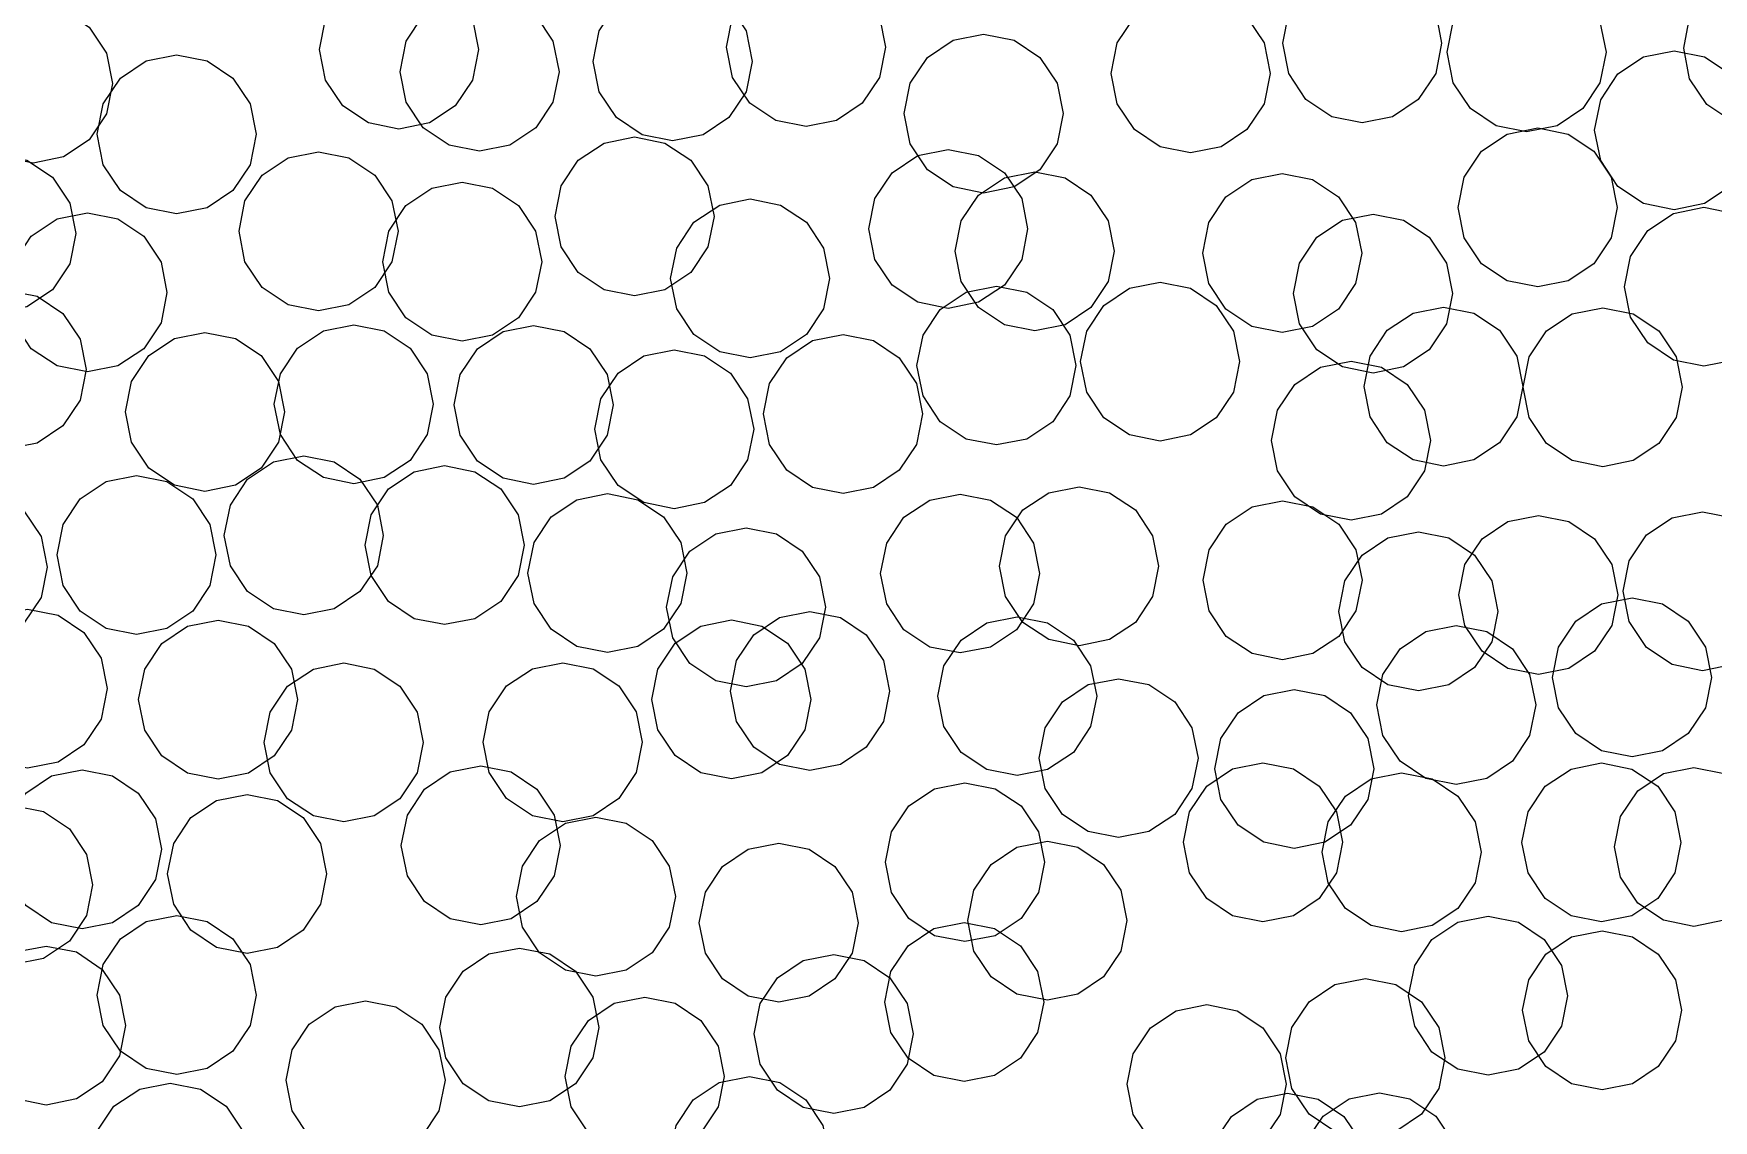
# Model space of a CAD drawing. Header units: millimetres. Extents: x -64 to 65, y -33 to 54.
# Drawn here: x -45.12 to -32.44, y 0.02 to 8.22 of the extents above; entities that cross this region are included whole.
import ezdxf

# ---------------------------------------------------------------- set-up
doc = ezdxf.new("R2010")
doc.units = ezdxf.units.MM

msp = doc.modelspace()

# ---------------------------------------------------------------- linework, layer by layer
for points in [[(-41.807, 7.87), (-41.937, 7.676), (-42.132, 7.546), (-42.362, 7.5), (-42.591, 7.546), (-42.786, 7.676), (-42.916, 7.87), (-42.962, 8.1), (-42.916, 8.33), (-42.786, 8.524), (-42.591, 8.654), (-42.362, 8.7), (-42.132, 8.654), (-41.937, 8.524), (-41.807, 8.33), (-41.762, 8.1), (-41.807, 7.87)], [(-38.734, 7.889), (-38.864, 7.694), (-39.059, 7.564), (-39.289, 7.518), (-39.518, 7.564), (-39.713, 7.694), (-39.843, 7.889), (-39.889, 8.118), (-39.843, 8.348), (-39.713, 8.542), (-39.518, 8.673), (-39.289, 8.718), (-39.059, 8.673), (-38.864, 8.542), (-38.734, 8.348), (-38.689, 8.118), (-38.734, 7.889)], [(-34.536, 7.918), (-34.667, 7.723), (-34.861, 7.593), (-35.091, 7.548), (-35.32, 7.593), (-35.515, 7.723), (-35.645, 7.918), (-35.691, 8.148), (-35.645, 8.377), (-35.515, 8.572), (-35.32, 8.702), (-35.091, 8.748), (-34.861, 8.702), (-34.667, 8.572), (-34.536, 8.377), (-34.491, 8.148), (-34.536, 7.918)], [(-33.296, 7.849), (-33.426, 7.655), (-33.62, 7.525), (-33.85, 7.479), (-34.08, 7.525), (-34.274, 7.655), (-34.404, 7.849), (-34.45, 8.079), (-34.404, 8.309), (-34.274, 8.503), (-34.08, 8.633), (-33.85, 8.679), (-33.62, 8.633), (-33.426, 8.503), (-33.296, 8.309), (-33.25, 8.079), (-33.296, 7.849)], [(-31.51, 7.88), (-31.64, 7.685), (-31.835, 7.555), (-32.064, 7.51), (-32.294, 7.555), (-32.489, 7.685), (-32.619, 7.88), (-32.664, 8.11), (-32.619, 8.339), (-32.489, 8.534), (-32.294, 8.664), (-32.064, 8.71), (-31.835, 8.664), (-31.64, 8.534), (-31.51, 8.339), (-31.464, 8.11), (-31.51, 7.88)], [(-41.199, 7.702), (-41.329, 7.508), (-41.524, 7.378), (-41.753, 7.332), (-41.983, 7.378), (-42.178, 7.508), (-42.308, 7.702), (-42.353, 7.932), (-42.308, 8.162), (-42.178, 8.356), (-41.983, 8.486), (-41.753, 8.532), (-41.524, 8.486), (-41.329, 8.356), (-41.199, 8.162), (-41.153, 7.932), (-41.199, 7.702)], [(-39.741, 7.782), (-39.871, 7.587), (-40.066, 7.457), (-40.296, 7.411), (-40.525, 7.457), (-40.72, 7.587), (-40.85, 7.782), (-40.896, 8.011), (-40.85, 8.241), (-40.72, 8.435), (-40.525, 8.565), (-40.296, 8.611), (-40.066, 8.565), (-39.871, 8.435), (-39.741, 8.241), (-39.696, 8.011), (-39.741, 7.782)], [(-35.831, 7.69), (-35.961, 7.496), (-36.156, 7.366), (-36.386, 7.32), (-36.615, 7.366), (-36.81, 7.496), (-36.94, 7.69), (-36.986, 7.92), (-36.94, 8.15), (-36.81, 8.344), (-36.615, 8.474), (-36.386, 8.52), (-36.156, 8.474), (-35.961, 8.344), (-35.831, 8.15), (-35.786, 7.92), (-35.831, 7.69)], [(-44.569, 7.614), (-44.7, 7.419), (-44.894, 7.289), (-45.124, 7.243), (-45.353, 7.289), (-45.548, 7.419), (-45.678, 7.614), (-45.724, 7.843), (-45.678, 8.073), (-45.548, 8.268), (-45.353, 8.398), (-45.124, 8.443), (-44.894, 8.398), (-44.7, 8.268), (-44.569, 8.073), (-44.524, 7.843), (-44.569, 7.614)], [(-37.394, 7.388), (-37.525, 7.193), (-37.719, 7.063), (-37.949, 7.017), (-38.178, 7.063), (-38.373, 7.193), (-38.503, 7.388), (-38.549, 7.617), (-38.503, 7.847), (-38.373, 8.041), (-38.178, 8.171), (-37.949, 8.217), (-37.719, 8.171), (-37.525, 8.041), (-37.394, 7.847), (-37.349, 7.617), (-37.394, 7.388)], [(-43.486, 7.23), (-43.616, 7.035), (-43.81, 6.905), (-44.04, 6.86), (-44.27, 6.905), (-44.464, 7.035), (-44.594, 7.23), (-44.64, 7.46), (-44.594, 7.689), (-44.464, 7.884), (-44.27, 8.014), (-44.04, 8.06), (-43.81, 8.014), (-43.616, 7.884), (-43.486, 7.689), (-43.44, 7.46), (-43.486, 7.23)], [(-32.182, 7.262), (-32.312, 7.067), (-32.506, 6.937), (-32.736, 6.891), (-32.966, 6.937), (-33.16, 7.067), (-33.29, 7.262), (-33.336, 7.491), (-33.29, 7.721), (-33.16, 7.916), (-32.966, 8.046), (-32.736, 8.091), (-32.506, 8.046), (-32.312, 7.916), (-32.182, 7.721), (-32.136, 7.491), (-32.182, 7.262)], [(-33.212, 6.678), (-33.342, 6.483), (-33.536, 6.353), (-33.766, 6.308), (-33.996, 6.353), (-34.19, 6.483), (-34.32, 6.678), (-34.366, 6.908), (-34.32, 7.137), (-34.19, 7.332), (-33.996, 7.462), (-33.766, 7.508), (-33.536, 7.462), (-33.342, 7.332), (-33.212, 7.137), (-33.166, 6.908), (-33.212, 6.678)], [(-40.029, 6.61), (-40.159, 6.416), (-40.354, 6.286), (-40.583, 6.24), (-40.813, 6.286), (-41.008, 6.416), (-41.138, 6.61), (-41.183, 6.84), (-41.138, 7.07), (-41.008, 7.264), (-40.813, 7.394), (-40.583, 7.44), (-40.354, 7.394), (-40.159, 7.264), (-40.029, 7.07), (-39.983, 6.84), (-40.029, 6.61)], [(-44.847, 6.482), (-44.977, 6.287), (-45.172, 6.157), (-45.402, 6.112), (-45.631, 6.157), (-45.826, 6.287), (-45.956, 6.482), (-46.002, 6.712), (-45.956, 6.941), (-45.826, 7.136), (-45.631, 7.266), (-45.402, 7.312), (-45.172, 7.266), (-44.977, 7.136), (-44.847, 6.941), (-44.802, 6.712), (-44.847, 6.482)], [(-42.415, 6.498), (-42.545, 6.304), (-42.74, 6.173), (-42.969, 6.128), (-43.199, 6.173), (-43.394, 6.304), (-43.524, 6.498), (-43.569, 6.728), (-43.524, 6.957), (-43.394, 7.152), (-43.199, 7.282), (-42.969, 7.328), (-42.74, 7.282), (-42.545, 7.152), (-42.415, 6.957), (-42.369, 6.728), (-42.415, 6.498)], [(-37.661, 6.516), (-37.791, 6.322), (-37.986, 6.192), (-38.216, 6.146), (-38.445, 6.192), (-38.64, 6.322), (-38.77, 6.516), (-38.816, 6.746), (-38.77, 6.976), (-38.64, 7.17), (-38.445, 7.3), (-38.216, 7.346), (-37.986, 7.3), (-37.791, 7.17), (-37.661, 6.976), (-37.616, 6.746), (-37.661, 6.516)], [(-37.008, 6.348), (-37.138, 6.153), (-37.333, 6.023), (-37.562, 5.977), (-37.792, 6.023), (-37.987, 6.153), (-38.117, 6.348), (-38.162, 6.577), (-38.117, 6.807), (-37.987, 7.002), (-37.792, 7.132), (-37.562, 7.177), (-37.333, 7.132), (-37.138, 7.002), (-37.008, 6.807), (-36.962, 6.577), (-37.008, 6.348)], [(-35.14, 6.335), (-35.27, 6.14), (-35.465, 6.01), (-35.694, 5.964), (-35.924, 6.01), (-36.119, 6.14), (-36.249, 6.335), (-36.294, 6.564), (-36.249, 6.794), (-36.119, 6.989), (-35.924, 7.119), (-35.694, 7.164), (-35.465, 7.119), (-35.27, 6.989), (-35.14, 6.794), (-35.094, 6.564), (-35.14, 6.335)], [(-41.33, 6.269), (-41.46, 6.074), (-41.655, 5.944), (-41.884, 5.898), (-42.114, 5.944), (-42.309, 6.074), (-42.439, 6.269), (-42.484, 6.498), (-42.439, 6.728), (-42.309, 6.923), (-42.114, 7.053), (-41.884, 7.098), (-41.655, 7.053), (-41.46, 6.923), (-41.33, 6.728), (-41.284, 6.498), (-41.33, 6.269)], [(-44.158, 6.037), (-44.288, 5.842), (-44.483, 5.712), (-44.713, 5.667), (-44.942, 5.712), (-45.137, 5.842), (-45.267, 6.037), (-45.313, 6.267), (-45.267, 6.496), (-45.137, 6.691), (-44.942, 6.821), (-44.713, 6.867), (-44.483, 6.821), (-44.288, 6.691), (-44.158, 6.496), (-44.113, 6.267), (-44.158, 6.037)], [(-39.156, 6.142), (-39.286, 5.948), (-39.481, 5.817), (-39.711, 5.772), (-39.94, 5.817), (-40.135, 5.948), (-40.265, 6.142), (-40.311, 6.372), (-40.265, 6.601), (-40.135, 6.796), (-39.94, 6.926), (-39.711, 6.972), (-39.481, 6.926), (-39.286, 6.796), (-39.156, 6.601), (-39.111, 6.372), (-39.156, 6.142)], [(-34.455, 6.029), (-34.585, 5.834), (-34.779, 5.704), (-35.009, 5.658), (-35.239, 5.704), (-35.433, 5.834), (-35.563, 6.029), (-35.609, 6.258), (-35.563, 6.488), (-35.433, 6.683), (-35.239, 6.813), (-35.009, 6.858), (-34.779, 6.813), (-34.585, 6.683), (-34.455, 6.488), (-34.409, 6.258), (-34.455, 6.029)], [(-31.956, 6.079), (-32.087, 5.885), (-32.281, 5.755), (-32.511, 5.709), (-32.74, 5.755), (-32.935, 5.885), (-33.065, 6.079), (-33.111, 6.309), (-33.065, 6.539), (-32.935, 6.733), (-32.74, 6.863), (-32.511, 6.909), (-32.281, 6.863), (-32.087, 6.733), (-31.956, 6.539), (-31.911, 6.309), (-31.956, 6.079)], [(-36.062, 5.515), (-36.192, 5.321), (-36.386, 5.191), (-36.616, 5.145), (-36.846, 5.191), (-37.04, 5.321), (-37.17, 5.515), (-37.216, 5.745), (-37.17, 5.975), (-37.04, 6.169), (-36.846, 6.299), (-36.616, 6.345), (-36.386, 6.299), (-36.192, 6.169), (-36.062, 5.975), (-36.016, 5.745), (-36.062, 5.515)], [(-44.769, 5.454), (-44.899, 5.26), (-45.094, 5.13), (-45.324, 5.084), (-45.553, 5.13), (-45.748, 5.26), (-45.878, 5.454), (-45.924, 5.684), (-45.878, 5.914), (-45.748, 6.108), (-45.553, 6.238), (-45.324, 6.284), (-45.094, 6.238), (-44.899, 6.108), (-44.769, 5.914), (-44.724, 5.684), (-44.769, 5.454)], [(-37.297, 5.485), (-37.427, 5.29), (-37.622, 5.16), (-37.852, 5.115), (-38.081, 5.16), (-38.276, 5.29), (-38.406, 5.485), (-38.452, 5.715), (-38.406, 5.944), (-38.276, 6.139), (-38.081, 6.269), (-37.852, 6.315), (-37.622, 6.269), (-37.427, 6.139), (-37.297, 5.944), (-37.252, 5.715), (-37.297, 5.485)], [(-33.923, 5.327), (-34.053, 5.132), (-34.247, 5.002), (-34.477, 4.956), (-34.707, 5.002), (-34.901, 5.132), (-35.031, 5.327), (-35.077, 5.556), (-35.031, 5.786), (-34.901, 5.981), (-34.707, 6.111), (-34.477, 6.156), (-34.247, 6.111), (-34.053, 5.981), (-33.923, 5.786), (-33.877, 5.556), (-33.923, 5.327)], [(-32.721, 5.322), (-32.851, 5.127), (-33.046, 4.997), (-33.275, 4.951), (-33.505, 4.997), (-33.7, 5.127), (-33.83, 5.322), (-33.875, 5.551), (-33.83, 5.781), (-33.7, 5.976), (-33.505, 6.106), (-33.275, 6.151), (-33.046, 6.106), (-32.851, 5.976), (-32.721, 5.781), (-32.675, 5.551), (-32.721, 5.322)], [(-43.271, 5.136), (-43.401, 4.941), (-43.596, 4.811), (-43.826, 4.765), (-44.055, 4.811), (-44.25, 4.941), (-44.38, 5.136), (-44.426, 5.365), (-44.38, 5.595), (-44.25, 5.79), (-44.055, 5.92), (-43.826, 5.965), (-43.596, 5.92), (-43.401, 5.79), (-43.271, 5.595), (-43.226, 5.365), (-43.271, 5.136)], [(-42.148, 5.194), (-42.278, 4.999), (-42.473, 4.869), (-42.703, 4.823), (-42.932, 4.869), (-43.127, 4.999), (-43.257, 5.194), (-43.303, 5.423), (-43.257, 5.653), (-43.127, 5.847), (-42.932, 5.977), (-42.703, 6.023), (-42.473, 5.977), (-42.278, 5.847), (-42.148, 5.653), (-42.103, 5.423), (-42.148, 5.194)], [(-40.791, 5.188), (-40.921, 4.994), (-41.115, 4.864), (-41.345, 4.818), (-41.575, 4.864), (-41.769, 4.994), (-41.899, 5.188), (-41.945, 5.418), (-41.899, 5.647), (-41.769, 5.842), (-41.575, 5.972), (-41.345, 6.018), (-41.115, 5.972), (-40.921, 5.842), (-40.791, 5.647), (-40.745, 5.418), (-40.791, 5.188)], [(-39.73, 5.004), (-39.86, 4.81), (-40.055, 4.68), (-40.284, 4.634), (-40.514, 4.68), (-40.708, 4.81), (-40.839, 5.004), (-40.884, 5.234), (-40.839, 5.464), (-40.708, 5.658), (-40.514, 5.788), (-40.284, 5.834), (-40.055, 5.788), (-39.86, 5.658), (-39.73, 5.464), (-39.684, 5.234), (-39.73, 5.004)], [(-38.455, 5.119), (-38.585, 4.925), (-38.78, 4.795), (-39.009, 4.749), (-39.239, 4.795), (-39.434, 4.925), (-39.564, 5.119), (-39.609, 5.349), (-39.564, 5.579), (-39.434, 5.773), (-39.239, 5.903), (-39.009, 5.949), (-38.78, 5.903), (-38.585, 5.773), (-38.455, 5.579), (-38.409, 5.349), (-38.455, 5.119)], [(-34.621, 4.919), (-34.751, 4.724), (-34.946, 4.594), (-35.175, 4.548), (-35.405, 4.594), (-35.6, 4.724), (-35.73, 4.919), (-35.775, 5.148), (-35.73, 5.378), (-35.6, 5.572), (-35.405, 5.702), (-35.175, 5.748), (-34.946, 5.702), (-34.751, 5.572), (-34.621, 5.378), (-34.575, 5.148), (-34.621, 4.919)], [(-42.525, 4.203), (-42.656, 4.008), (-42.85, 3.878), (-43.08, 3.832), (-43.309, 3.878), (-43.504, 4.008), (-43.634, 4.203), (-43.68, 4.432), (-43.634, 4.662), (-43.504, 4.857), (-43.309, 4.987), (-43.08, 5.032), (-42.85, 4.987), (-42.656, 4.857), (-42.525, 4.662), (-42.48, 4.432), (-42.525, 4.203)], [(-41.463, 4.129), (-41.593, 3.934), (-41.788, 3.804), (-42.017, 3.759), (-42.247, 3.804), (-42.441, 3.934), (-42.571, 4.129), (-42.617, 4.359), (-42.571, 4.588), (-42.441, 4.783), (-42.247, 4.913), (-42.017, 4.959), (-41.788, 4.913), (-41.593, 4.783), (-41.463, 4.588), (-41.417, 4.359), (-41.463, 4.129)], [(-43.789, 4.055), (-43.919, 3.86), (-44.113, 3.73), (-44.343, 3.685), (-44.573, 3.73), (-44.767, 3.86), (-44.897, 4.055), (-44.943, 4.285), (-44.897, 4.514), (-44.767, 4.709), (-44.573, 4.839), (-44.343, 4.885), (-44.113, 4.839), (-43.919, 4.709), (-43.789, 4.514), (-43.743, 4.285), (-43.789, 4.055)], [(-45.063, 3.965), (-45.193, 3.77), (-45.388, 3.64), (-45.617, 3.594), (-45.847, 3.64), (-46.042, 3.77), (-46.172, 3.965), (-46.217, 4.194), (-46.172, 4.424), (-46.042, 4.618), (-45.847, 4.749), (-45.617, 4.794), (-45.388, 4.749), (-45.193, 4.618), (-45.063, 4.424), (-45.017, 4.194), (-45.063, 3.965)], [(-40.234, 3.918), (-40.364, 3.724), (-40.558, 3.594), (-40.788, 3.548), (-41.018, 3.594), (-41.212, 3.724), (-41.342, 3.918), (-41.388, 4.148), (-41.342, 4.378), (-41.212, 4.572), (-41.018, 4.702), (-40.788, 4.748), (-40.558, 4.702), (-40.364, 4.572), (-40.234, 4.378), (-40.188, 4.148), (-40.234, 3.918)], [(-37.571, 3.915), (-37.701, 3.72), (-37.896, 3.59), (-38.126, 3.545), (-38.355, 3.59), (-38.55, 3.72), (-38.68, 3.915), (-38.726, 4.145), (-38.68, 4.374), (-38.55, 4.569), (-38.355, 4.699), (-38.126, 4.745), (-37.896, 4.699), (-37.701, 4.569), (-37.571, 4.374), (-37.526, 4.145), (-37.571, 3.915)], [(-36.673, 3.971), (-36.803, 3.776), (-36.998, 3.646), (-37.228, 3.6), (-37.457, 3.646), (-37.652, 3.776), (-37.782, 3.971), (-37.828, 4.2), (-37.782, 4.43), (-37.652, 4.625), (-37.457, 4.755), (-37.228, 4.8), (-36.998, 4.755), (-36.803, 4.625), (-36.673, 4.43), (-36.628, 4.2), (-36.673, 3.971)], [(-35.138, 3.864), (-35.268, 3.67), (-35.463, 3.54), (-35.692, 3.494), (-35.922, 3.54), (-36.117, 3.67), (-36.247, 3.864), (-36.292, 4.094), (-36.247, 4.324), (-36.117, 4.518), (-35.922, 4.648), (-35.692, 4.694), (-35.463, 4.648), (-35.268, 4.518), (-35.138, 4.324), (-35.092, 4.094), (-35.138, 3.864)], [(-33.207, 3.753), (-33.337, 3.558), (-33.531, 3.428), (-33.761, 3.383), (-33.991, 3.428), (-34.185, 3.558), (-34.315, 3.753), (-34.361, 3.983), (-34.315, 4.212), (-34.185, 4.407), (-33.991, 4.537), (-33.761, 4.583), (-33.531, 4.537), (-33.337, 4.407), (-33.207, 4.212), (-33.161, 3.983), (-33.207, 3.753)], [(-31.967, 3.782), (-32.097, 3.587), (-32.291, 3.457), (-32.521, 3.411), (-32.75, 3.457), (-32.945, 3.587), (-33.075, 3.782), (-33.121, 4.011), (-33.075, 4.241), (-32.945, 4.436), (-32.75, 4.566), (-32.521, 4.611), (-32.291, 4.566), (-32.097, 4.436), (-31.967, 4.241), (-31.921, 4.011), (-31.967, 3.782)], [(-39.187, 3.66), (-39.317, 3.466), (-39.511, 3.336), (-39.741, 3.29), (-39.971, 3.336), (-40.165, 3.466), (-40.295, 3.66), (-40.341, 3.89), (-40.295, 4.12), (-40.165, 4.314), (-39.971, 4.444), (-39.741, 4.49), (-39.511, 4.444), (-39.317, 4.314), (-39.187, 4.12), (-39.141, 3.89), (-39.187, 3.66)], [(-34.112, 3.63), (-34.242, 3.435), (-34.437, 3.305), (-34.666, 3.259), (-34.896, 3.305), (-35.091, 3.435), (-35.221, 3.63), (-35.266, 3.859), (-35.221, 4.089), (-35.091, 4.283), (-34.896, 4.414), (-34.666, 4.459), (-34.437, 4.414), (-34.242, 4.283), (-34.112, 4.089), (-34.066, 3.859), (-34.112, 3.63)], [(-32.5, 3.131), (-32.63, 2.937), (-32.825, 2.806), (-33.054, 2.761), (-33.284, 2.806), (-33.478, 2.937), (-33.609, 3.131), (-33.654, 3.361), (-33.609, 3.59), (-33.478, 3.785), (-33.284, 3.915), (-33.054, 3.961), (-32.825, 3.915), (-32.63, 3.785), (-32.5, 3.59), (-32.454, 3.361), (-32.5, 3.131)], [(-44.61, 3.046), (-44.74, 2.851), (-44.935, 2.721), (-45.165, 2.676), (-45.394, 2.721), (-45.589, 2.851), (-45.719, 3.046), (-45.765, 3.276), (-45.719, 3.505), (-45.589, 3.7), (-45.394, 3.83), (-45.165, 3.876), (-44.935, 3.83), (-44.74, 3.7), (-44.61, 3.505), (-44.565, 3.276), (-44.61, 3.046)], [(-38.705, 3.029), (-38.835, 2.834), (-39.03, 2.704), (-39.26, 2.658), (-39.489, 2.704), (-39.684, 2.834), (-39.814, 3.029), (-39.86, 3.258), (-39.814, 3.488), (-39.684, 3.683), (-39.489, 3.813), (-39.26, 3.858), (-39.03, 3.813), (-38.835, 3.683), (-38.705, 3.488), (-38.66, 3.258), (-38.705, 3.029)], [(-37.141, 2.989), (-37.271, 2.795), (-37.465, 2.665), (-37.695, 2.619), (-37.925, 2.665), (-38.119, 2.795), (-38.249, 2.989), (-38.295, 3.219), (-38.249, 3.449), (-38.119, 3.643), (-37.925, 3.773), (-37.695, 3.819), (-37.465, 3.773), (-37.271, 3.643), (-37.141, 3.449), (-37.095, 3.219), (-37.141, 2.989)], [(-43.173, 2.963), (-43.303, 2.768), (-43.498, 2.638), (-43.727, 2.593), (-43.957, 2.638), (-44.151, 2.768), (-44.281, 2.963), (-44.327, 3.193), (-44.281, 3.422), (-44.151, 3.617), (-43.957, 3.747), (-43.727, 3.793), (-43.498, 3.747), (-43.303, 3.617), (-43.173, 3.422), (-43.127, 3.193), (-43.173, 2.963)], [(-39.298, 2.964), (-39.428, 2.77), (-39.623, 2.64), (-39.852, 2.594), (-40.082, 2.64), (-40.277, 2.77), (-40.407, 2.964), (-40.452, 3.194), (-40.407, 3.424), (-40.277, 3.618), (-40.082, 3.748), (-39.852, 3.794), (-39.623, 3.748), (-39.428, 3.618), (-39.298, 3.424), (-39.252, 3.194), (-39.298, 2.964)], [(-33.827, 2.923), (-33.957, 2.728), (-34.151, 2.598), (-34.381, 2.553), (-34.611, 2.598), (-34.805, 2.728), (-34.935, 2.923), (-34.981, 3.153), (-34.935, 3.382), (-34.805, 3.577), (-34.611, 3.707), (-34.381, 3.753), (-34.151, 3.707), (-33.957, 3.577), (-33.827, 3.382), (-33.781, 3.153), (-33.827, 2.923)], [(-42.224, 2.64), (-42.354, 2.445), (-42.549, 2.315), (-42.779, 2.27), (-43.008, 2.315), (-43.203, 2.445), (-43.333, 2.64), (-43.379, 2.87), (-43.333, 3.099), (-43.203, 3.294), (-43.008, 3.424), (-42.779, 3.47), (-42.549, 3.424), (-42.354, 3.294), (-42.224, 3.099), (-42.179, 2.87), (-42.224, 2.64)], [(-40.571, 2.642), (-40.701, 2.447), (-40.896, 2.317), (-41.126, 2.271), (-41.355, 2.317), (-41.55, 2.447), (-41.68, 2.642), (-41.726, 2.871), (-41.68, 3.101), (-41.55, 3.296), (-41.355, 3.426), (-41.126, 3.471), (-40.896, 3.426), (-40.701, 3.296), (-40.571, 3.101), (-40.526, 2.871), (-40.571, 2.642)], [(-36.376, 2.522), (-36.506, 2.327), (-36.701, 2.197), (-36.93, 2.151), (-37.16, 2.197), (-37.354, 2.327), (-37.484, 2.522), (-37.53, 2.751), (-37.484, 2.981), (-37.354, 3.176), (-37.16, 3.306), (-36.93, 3.351), (-36.701, 3.306), (-36.506, 3.176), (-36.376, 2.981), (-36.33, 2.751), (-36.376, 2.522)], [(-35.049, 2.44), (-35.179, 2.246), (-35.373, 2.116), (-35.603, 2.07), (-35.833, 2.116), (-36.027, 2.246), (-36.157, 2.44), (-36.203, 2.67), (-36.157, 2.9), (-36.027, 3.094), (-35.833, 3.224), (-35.603, 3.27), (-35.373, 3.224), (-35.179, 3.094), (-35.049, 2.9), (-35.003, 2.67), (-35.049, 2.44)], [(-44.2, 1.834), (-44.33, 1.639), (-44.525, 1.509), (-44.754, 1.463), (-44.984, 1.509), (-45.178, 1.639), (-45.308, 1.834), (-45.354, 2.063), (-45.308, 2.293), (-45.178, 2.487), (-44.984, 2.617), (-44.754, 2.663), (-44.525, 2.617), (-44.33, 2.487), (-44.2, 2.293), (-44.154, 2.063), (-44.2, 1.834)], [(-41.19, 1.863), (-41.32, 1.668), (-41.514, 1.538), (-41.744, 1.493), (-41.974, 1.538), (-42.168, 1.668), (-42.298, 1.863), (-42.344, 2.093), (-42.298, 2.322), (-42.168, 2.517), (-41.974, 2.647), (-41.744, 2.693), (-41.514, 2.647), (-41.32, 2.517), (-41.19, 2.322), (-41.144, 2.093), (-41.19, 1.863)], [(-35.285, 1.886), (-35.415, 1.692), (-35.61, 1.562), (-35.84, 1.516), (-36.069, 1.562), (-36.264, 1.692), (-36.394, 1.886), (-36.44, 2.116), (-36.394, 2.346), (-36.264, 2.54), (-36.069, 2.67), (-35.84, 2.716), (-35.61, 2.67), (-35.415, 2.54), (-35.285, 2.346), (-35.24, 2.116), (-35.285, 1.886)], [(-32.73, 1.885), (-32.86, 1.691), (-33.055, 1.561), (-33.285, 1.515), (-33.514, 1.561), (-33.709, 1.691), (-33.839, 1.885), (-33.885, 2.115), (-33.839, 2.345), (-33.709, 2.539), (-33.514, 2.669), (-33.285, 2.715), (-33.055, 2.669), (-32.86, 2.539), (-32.73, 2.345), (-32.685, 2.115), (-32.73, 1.885)], [(-32.033, 1.852), (-32.163, 1.657), (-32.358, 1.527), (-32.587, 1.481), (-32.817, 1.527), (-33.011, 1.657), (-33.141, 1.852), (-33.187, 2.081), (-33.141, 2.311), (-33.011, 2.505), (-32.817, 2.635), (-32.587, 2.681), (-32.358, 2.635), (-32.163, 2.505), (-32.033, 2.311), (-31.987, 2.081), (-32.033, 1.852)], [(-37.535, 1.736), (-37.665, 1.541), (-37.86, 1.411), (-38.089, 1.366), (-38.319, 1.411), (-38.514, 1.541), (-38.644, 1.736), (-38.689, 1.966), (-38.644, 2.195), (-38.514, 2.39), (-38.319, 2.52), (-38.089, 2.566), (-37.86, 2.52), (-37.665, 2.39), (-37.535, 2.195), (-37.489, 1.966), (-37.535, 1.736)], [(-34.238, 1.811), (-34.368, 1.617), (-34.563, 1.487), (-34.793, 1.441), (-35.022, 1.487), (-35.217, 1.617), (-35.347, 1.811), (-35.393, 2.041), (-35.347, 2.271), (-35.217, 2.465), (-35.022, 2.595), (-34.793, 2.641), (-34.563, 2.595), (-34.368, 2.465), (-34.238, 2.271), (-34.193, 2.041), (-34.238, 1.811)], [(-42.954, 1.648), (-43.084, 1.453), (-43.278, 1.323), (-43.508, 1.277), (-43.738, 1.323), (-43.932, 1.453), (-44.062, 1.648), (-44.108, 1.877), (-44.062, 2.107), (-43.932, 2.302), (-43.738, 2.432), (-43.508, 2.477), (-43.278, 2.432), (-43.084, 2.302), (-42.954, 2.107), (-42.908, 1.877), (-42.954, 1.648)], [(-44.72, 1.564), (-44.85, 1.37), (-45.045, 1.24), (-45.275, 1.194), (-45.504, 1.24), (-45.699, 1.37), (-45.829, 1.564), (-45.875, 1.794), (-45.829, 2.024), (-45.699, 2.218), (-45.504, 2.348), (-45.275, 2.394), (-45.045, 2.348), (-44.85, 2.218), (-44.72, 2.024), (-44.675, 1.794), (-44.72, 1.564)], [(-40.321, 1.476), (-40.451, 1.282), (-40.646, 1.152), (-40.875, 1.106), (-41.105, 1.152), (-41.3, 1.282), (-41.43, 1.476), (-41.475, 1.706), (-41.43, 1.936), (-41.3, 2.13), (-41.105, 2.26), (-40.875, 2.306), (-40.646, 2.26), (-40.451, 2.13), (-40.321, 1.936), (-40.275, 1.706), (-40.321, 1.476)], [(-38.941, 1.28), (-39.071, 1.085), (-39.265, 0.955), (-39.495, 0.909), (-39.725, 0.955), (-39.919, 1.085), (-40.049, 1.28), (-40.095, 1.509), (-40.049, 1.739), (-39.919, 1.934), (-39.725, 2.064), (-39.495, 2.109), (-39.265, 2.064), (-39.071, 1.934), (-38.941, 1.739), (-38.895, 1.509), (-38.941, 1.28)], [(-36.913, 1.295), (-37.043, 1.101), (-37.238, 0.97), (-37.467, 0.925), (-37.697, 0.97), (-37.892, 1.101), (-38.022, 1.295), (-38.067, 1.525), (-38.022, 1.754), (-37.892, 1.949), (-37.697, 2.079), (-37.467, 2.125), (-37.238, 2.079), (-37.043, 1.949), (-36.913, 1.754), (-36.867, 1.525), (-36.913, 1.295)], [(-43.485, 0.734), (-43.615, 0.539), (-43.81, 0.409), (-44.039, 0.363), (-44.269, 0.409), (-44.464, 0.539), (-44.594, 0.734), (-44.639, 0.963), (-44.594, 1.193), (-44.464, 1.388), (-44.269, 1.518), (-44.039, 1.563), (-43.81, 1.518), (-43.615, 1.388), (-43.485, 1.193), (-43.439, 0.963), (-43.485, 0.734)], [(-33.586, 0.728), (-33.716, 0.533), (-33.91, 0.403), (-34.14, 0.358), (-34.37, 0.403), (-34.564, 0.533), (-34.694, 0.728), (-34.74, 0.958), (-34.694, 1.187), (-34.564, 1.382), (-34.37, 1.512), (-34.14, 1.558), (-33.91, 1.512), (-33.716, 1.382), (-33.586, 1.187), (-33.54, 0.958), (-33.586, 0.728)], [(-37.541, 0.681), (-37.671, 0.486), (-37.866, 0.356), (-38.095, 0.31), (-38.325, 0.356), (-38.519, 0.486), (-38.65, 0.681), (-38.695, 0.91), (-38.65, 1.14), (-38.519, 1.335), (-38.325, 1.465), (-38.095, 1.51), (-37.866, 1.465), (-37.671, 1.335), (-37.541, 1.14), (-37.495, 0.91), (-37.541, 0.681)], [(-32.726, 0.618), (-32.856, 0.423), (-33.05, 0.293), (-33.28, 0.248), (-33.51, 0.293), (-33.704, 0.423), (-33.834, 0.618), (-33.88, 0.848), (-33.834, 1.077), (-33.704, 1.272), (-33.51, 1.402), (-33.28, 1.448), (-33.05, 1.402), (-32.856, 1.272), (-32.726, 1.077), (-32.68, 0.848), (-32.726, 0.618)], [(-44.472, 0.504), (-44.602, 0.309), (-44.796, 0.179), (-45.026, 0.133), (-45.256, 0.179), (-45.45, 0.309), (-45.58, 0.504), (-45.626, 0.733), (-45.58, 0.963), (-45.45, 1.157), (-45.256, 1.288), (-45.026, 1.333), (-44.796, 1.288), (-44.602, 1.157), (-44.472, 0.963), (-44.426, 0.733), (-44.472, 0.504)], [(-40.899, 0.489), (-41.029, 0.294), (-41.223, 0.164), (-41.453, 0.118), (-41.683, 0.164), (-41.877, 0.294), (-42.007, 0.489), (-42.053, 0.718), (-42.007, 0.948), (-41.877, 1.143), (-41.683, 1.273), (-41.453, 1.318), (-41.223, 1.273), (-41.029, 1.143), (-40.899, 0.948), (-40.853, 0.718), (-40.899, 0.489)], [(-38.526, 0.44), (-38.656, 0.245), (-38.85, 0.115), (-39.08, 0.069), (-39.31, 0.115), (-39.504, 0.245), (-39.634, 0.44), (-39.68, 0.669), (-39.634, 0.899), (-39.504, 1.094), (-39.31, 1.224), (-39.08, 1.269), (-38.85, 1.224), (-38.656, 1.094), (-38.526, 0.899), (-38.48, 0.669), (-38.526, 0.44)], [(-34.512, 0.258), (-34.642, 0.064), (-34.837, -0.066), (-35.066, -0.112), (-35.296, -0.066), (-35.491, 0.064), (-35.621, 0.258), (-35.666, 0.488), (-35.621, 0.718), (-35.491, 0.912), (-35.296, 1.042), (-35.066, 1.088), (-34.837, 1.042), (-34.642, 0.912), (-34.512, 0.718), (-34.466, 0.488), (-34.512, 0.258)], [(-42.06, 0.09), (-42.19, -0.104), (-42.385, -0.234), (-42.614, -0.28), (-42.844, -0.234), (-43.039, -0.104), (-43.169, 0.09), (-43.214, 0.32), (-43.169, 0.55), (-43.039, 0.744), (-42.844, 0.874), (-42.614, 0.92), (-42.385, 0.874), (-42.19, 0.744), (-42.06, 0.55), (-42.014, 0.32), (-42.06, 0.09)], [(-39.953, 0.118), (-40.083, -0.077), (-40.278, -0.207), (-40.507, -0.253), (-40.737, -0.207), (-40.932, -0.077), (-41.062, 0.118), (-41.107, 0.347), (-41.062, 0.577), (-40.932, 0.772), (-40.737, 0.902), (-40.507, 0.947), (-40.278, 0.902), (-40.083, 0.772), (-39.953, 0.577), (-39.907, 0.347), (-39.953, 0.118)], [(-35.71, 0.061), (-35.84, -0.133), (-36.035, -0.264), (-36.264, -0.309), (-36.494, -0.264), (-36.689, -0.133), (-36.819, 0.061), (-36.864, 0.291), (-36.819, 0.52), (-36.689, 0.715), (-36.494, 0.845), (-36.264, 0.891), (-36.035, 0.845), (-35.84, 0.715), (-35.71, 0.52), (-35.664, 0.291), (-35.71, 0.061)], [(-43.535, -0.531), (-43.665, -0.726), (-43.86, -0.856), (-44.089, -0.902), (-44.319, -0.856), (-44.513, -0.726), (-44.644, -0.531), (-44.689, -0.302), (-44.644, -0.072), (-44.513, 0.123), (-44.319, 0.253), (-44.089, 0.298), (-43.86, 0.253), (-43.665, 0.123), (-43.535, -0.072), (-43.489, -0.302), (-43.535, -0.531)], [(-39.161, -0.482), (-39.291, -0.676), (-39.486, -0.806), (-39.715, -0.852), (-39.945, -0.806), (-40.14, -0.676), (-40.27, -0.482), (-40.315, -0.252), (-40.27, -0.022), (-40.14, 0.172), (-39.945, 0.302), (-39.715, 0.348), (-39.486, 0.302), (-39.291, 0.172), (-39.161, -0.022), (-39.115, -0.252), (-39.161, -0.482)], [(-35.099, -0.607), (-35.23, -0.801), (-35.424, -0.931), (-35.654, -0.977), (-35.883, -0.931), (-36.078, -0.801), (-36.208, -0.607), (-36.254, -0.377), (-36.208, -0.148), (-36.078, 0.047), (-35.883, 0.177), (-35.654, 0.223), (-35.424, 0.177), (-35.23, 0.047), (-35.099, -0.148), (-35.054, -0.377), (-35.099, -0.607)], [(-34.406, -0.605), (-34.536, -0.8), (-34.731, -0.93), (-34.961, -0.976), (-35.19, -0.93), (-35.385, -0.8), (-35.515, -0.605), (-35.561, -0.376), (-35.515, -0.146), (-35.385, 0.049), (-35.19, 0.179), (-34.961, 0.224), (-34.731, 0.179), (-34.536, 0.049), (-34.406, -0.146), (-34.361, -0.376), (-34.406, -0.605)]]:
    msp.add_lwpolyline(points, close=True)

doc.saveas('drawing.dxf')
